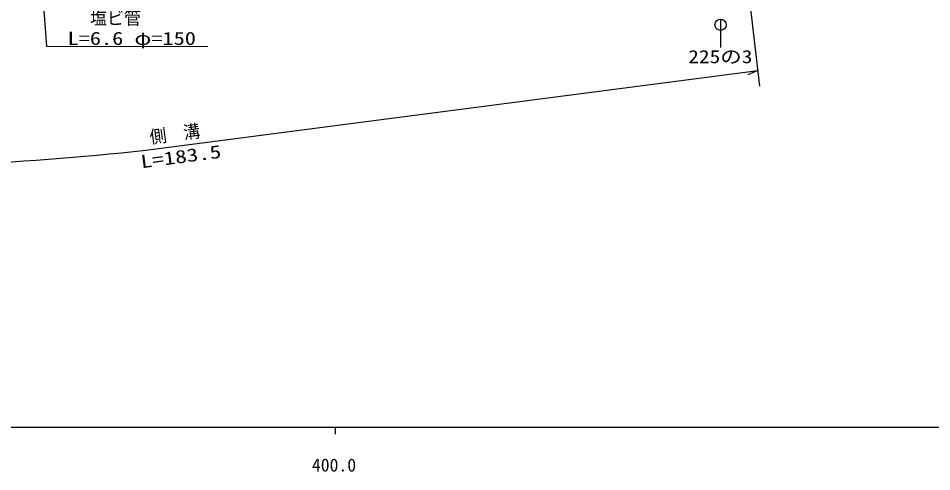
# Model space of a CAD drawing. Units: millimetres, scale not verified. Extents: x 40000 to 680000, y 20000 to 380000.
# Drawn here: x 423314 to 552140, y 198715 to 262744 of the extents above; entities that cross this region are included whole.
import ezdxf
from ezdxf.enums import TextEntityAlignment as Align

# ---------------------------------------------------------------- set-up
doc = ezdxf.new("R2010")
doc.units = ezdxf.units.MM
doc.header["$LTSCALE"] = 1000
for name, color, linetype, lineweight in [('M-STR-HTXT', 5, 'Continuous', 25), ('M-STR-STRC', 5, 'Continuous', 25), ('M-TTL-BAND', 7, 'Continuous', 25)]:
    doc.layers.add(name, color=color, linetype=linetype, lineweight=lineweight)
doc.styles.add('ＭＳ ゴシック', font='')
doc.styles.get('ＭＳ ゴシック').set_extended_font_data('MS Gothic')

msp = doc.modelspace()

# ---------------------------------------------------------------- linework, layer by layer
at = {"layer": 'M-STR-HTXT'}
for p, q in [((424849, 290591), (427317, 258802)), ((527916, 253173), (525523, 273420)), ((427317, 258802), (450035, 258776)), ((441298, 244121), (527620, 255383)), ((527620, 255383), (526187, 254773))]:
    msp.add_line(p, q, dxfattribs=at)
msp.add_arc((394411, 677547), 435955, 268.92041, 276.17383, dxfattribs=at)
at = {"layer": 'M-STR-STRC'}
msp.add_line((522362, 262626), (522362, 258626), dxfattribs=at)
msp.add_circle((522362, 261826), 800, dxfattribs=at)
at = {"layer": 'M-TTL-BAND'}
for p, q in [((40000, 205000), (579000, 205000)), ((468000, 205000), (468000, 204000))]:
    msp.add_line(p, q, dxfattribs=at)

# ---------------------------------------------------------------- texts
at = {"layer": 'M-STR-HTXT', "style": 'ＭＳ ゴシック'}
for s, width, p in [('塩ビ管', 0.95, (433438, 261292)), ('L=6.6 φ=150', 1.25, (430269, 258425))]:
    msp.add_text(s, height=1848, dxfattribs=dict(at, width=width)).set_placement(p, align=Align.BOTTOM_LEFT)
for s, rotation, width, p in [('側\u3000溝', 7.7, 0.95, (442041, 244469)), ('L=183.5', 7.5, 1.3, (440771, 241012))]:
    msp.add_text(s, height=1848, rotation=rotation, dxfattribs=dict(at, width=width)).set_placement(p, align=Align.BOTTOM_LEFT)
at = {"layer": 'M-STR-STRC', "style": 'ＭＳ ゴシック', "width": 1.2}
msp.add_text('225の3', height=1848, dxfattribs=at).set_placement((517792, 255845), align=Align.BOTTOM_LEFT)
at = {"layer": 'M-TTL-BAND', "style": 'ＭＳ ゴシック'}
msp.add_text('400.0', height=1833, dxfattribs=at).set_placement((467844, 198195), align=Align.BOTTOM_CENTER)

doc.saveas('drawing.dxf')
